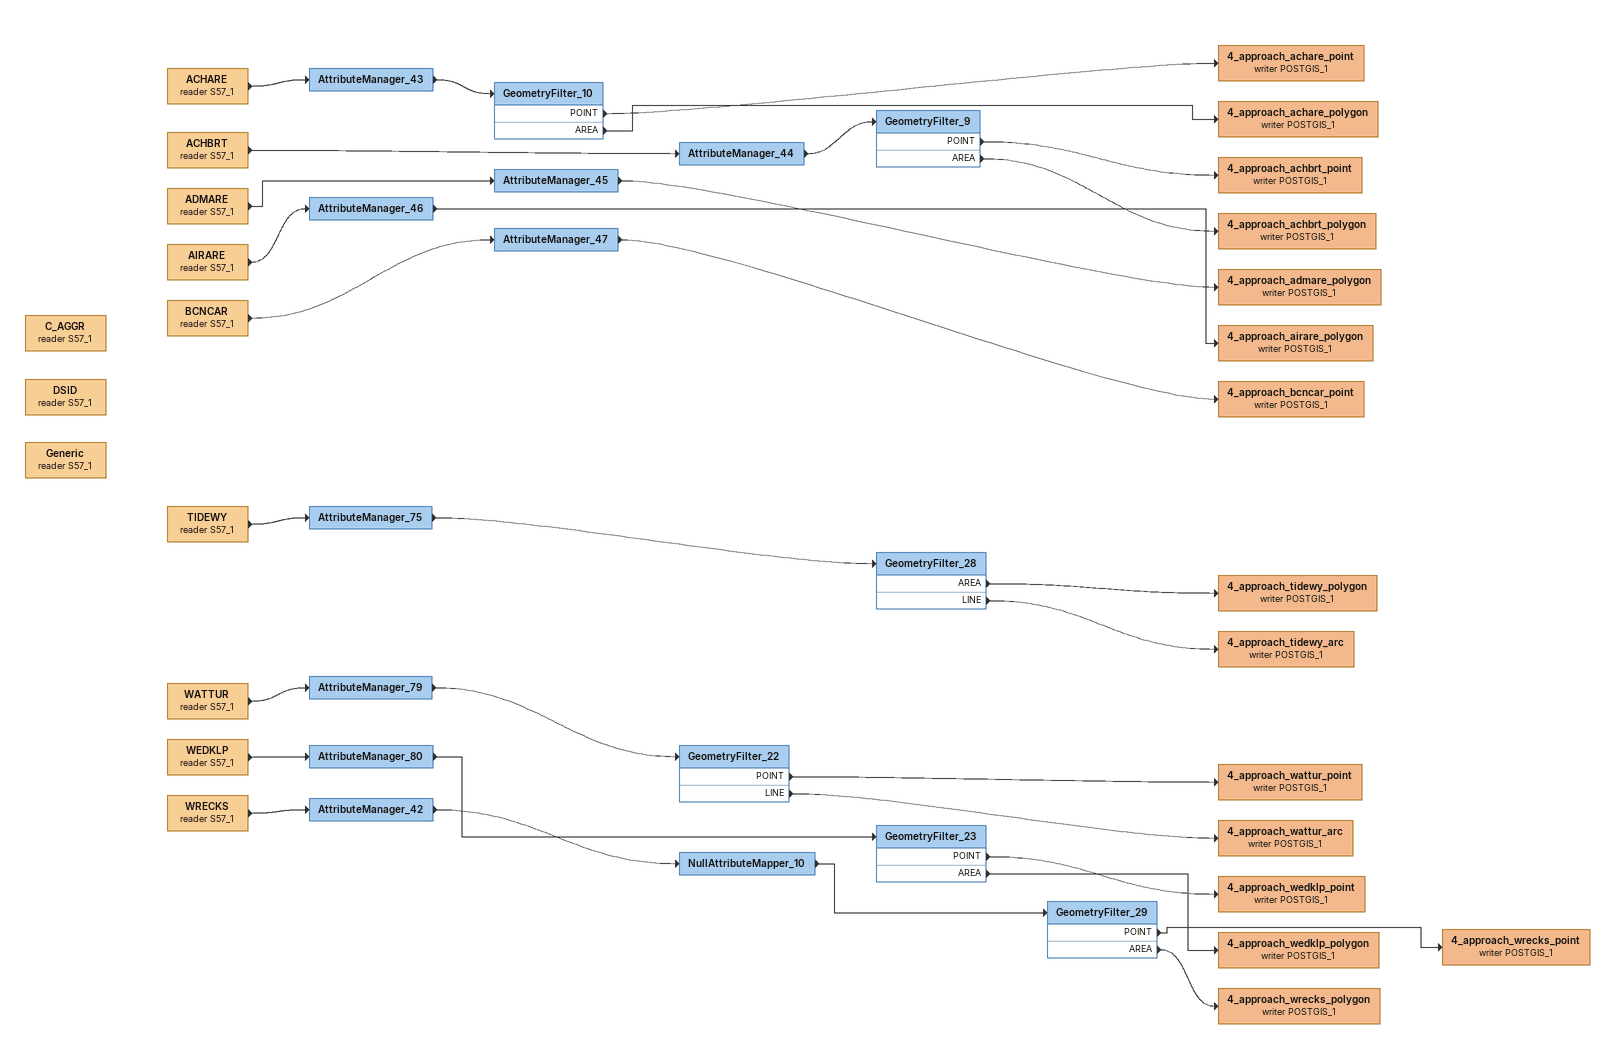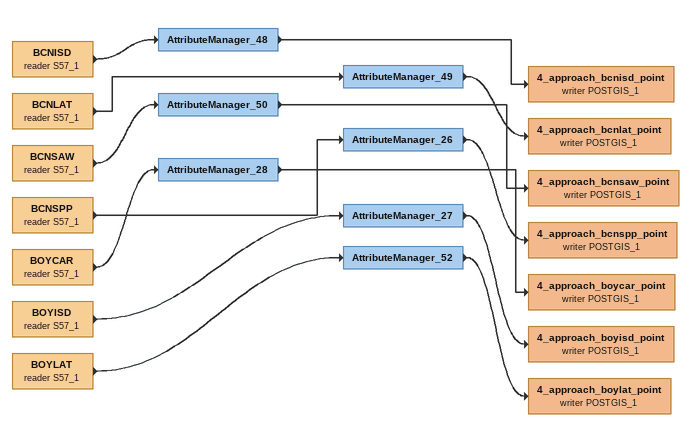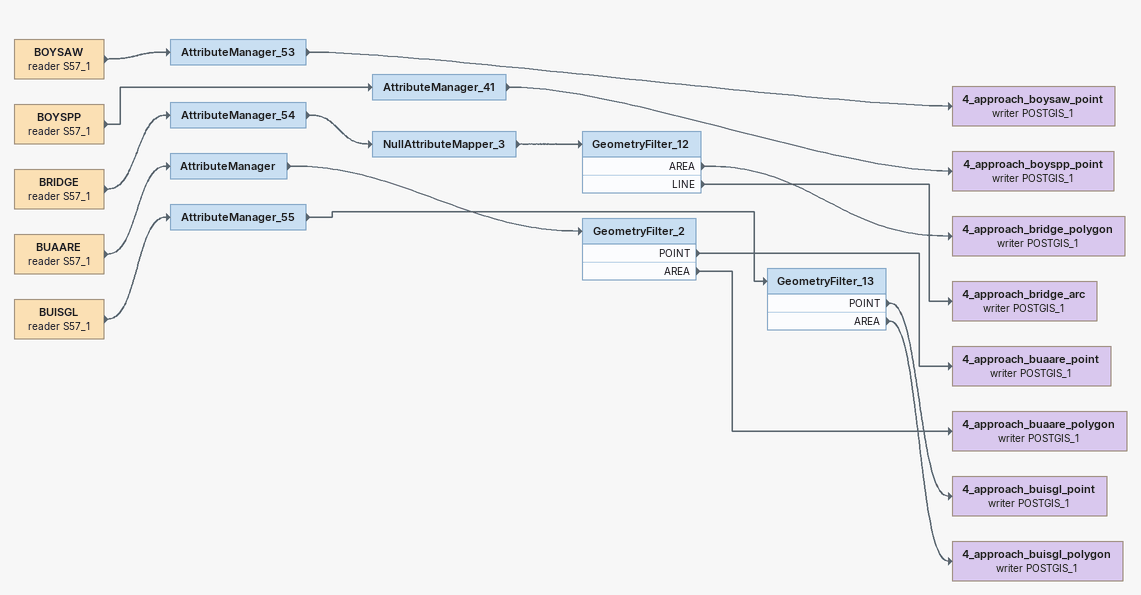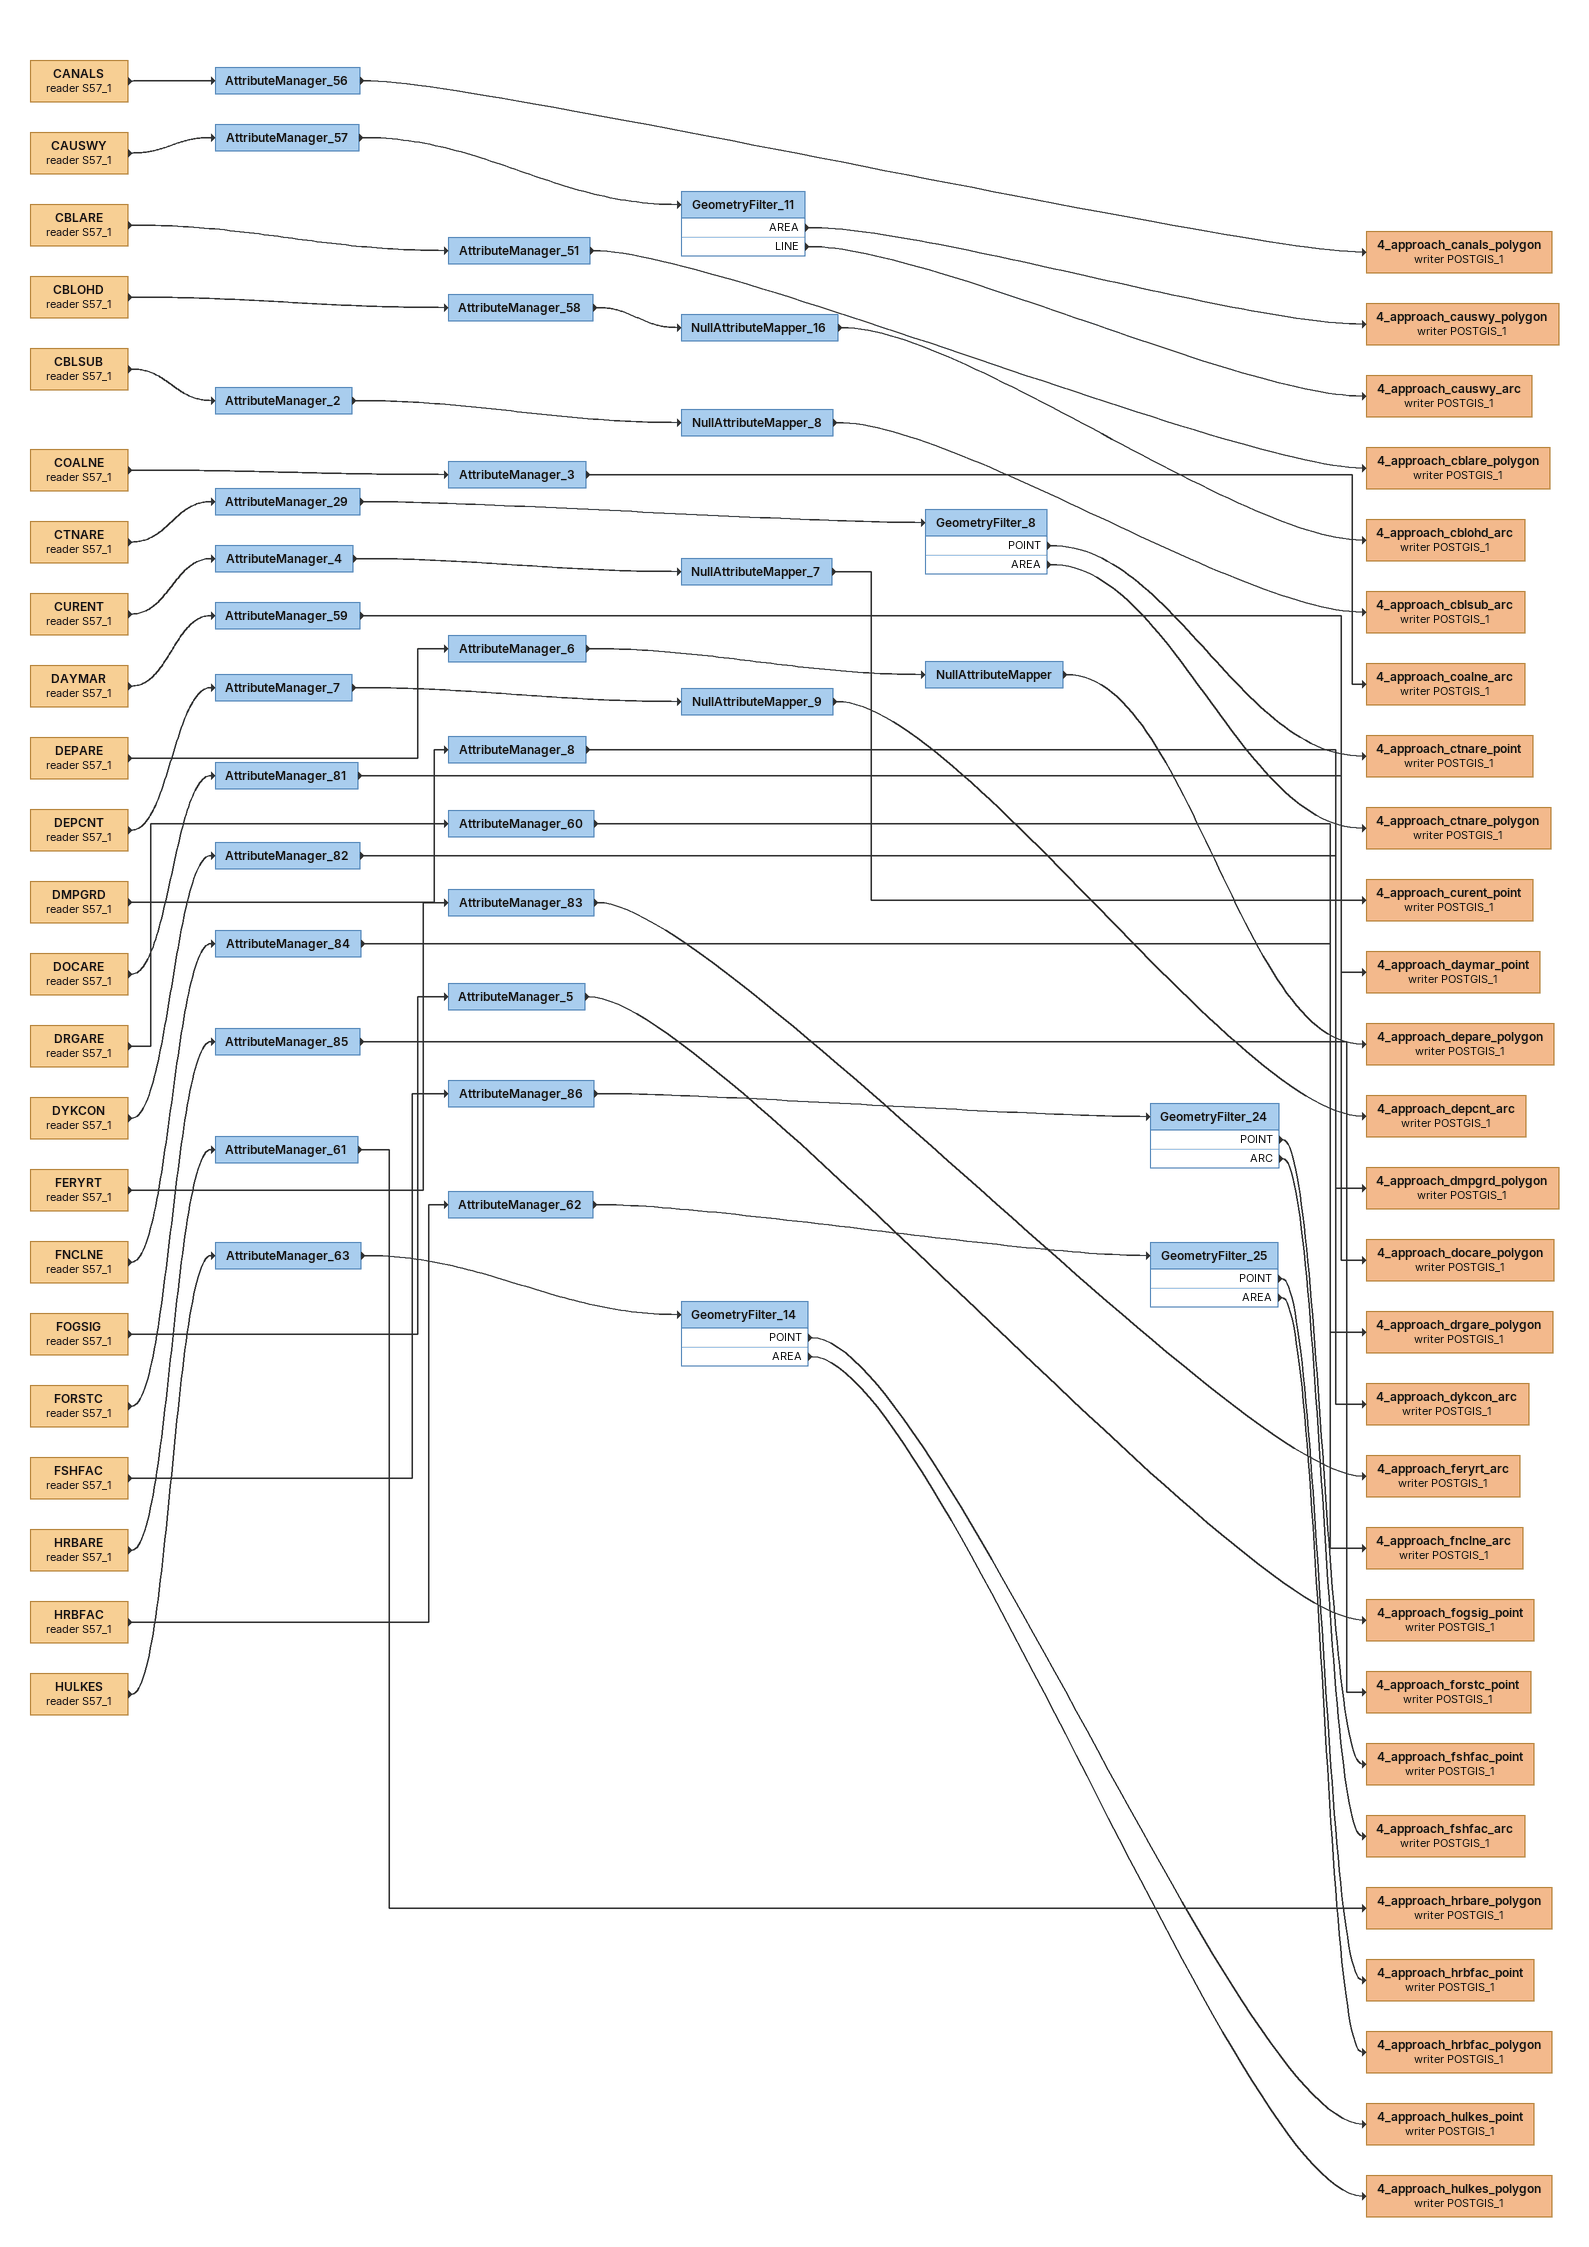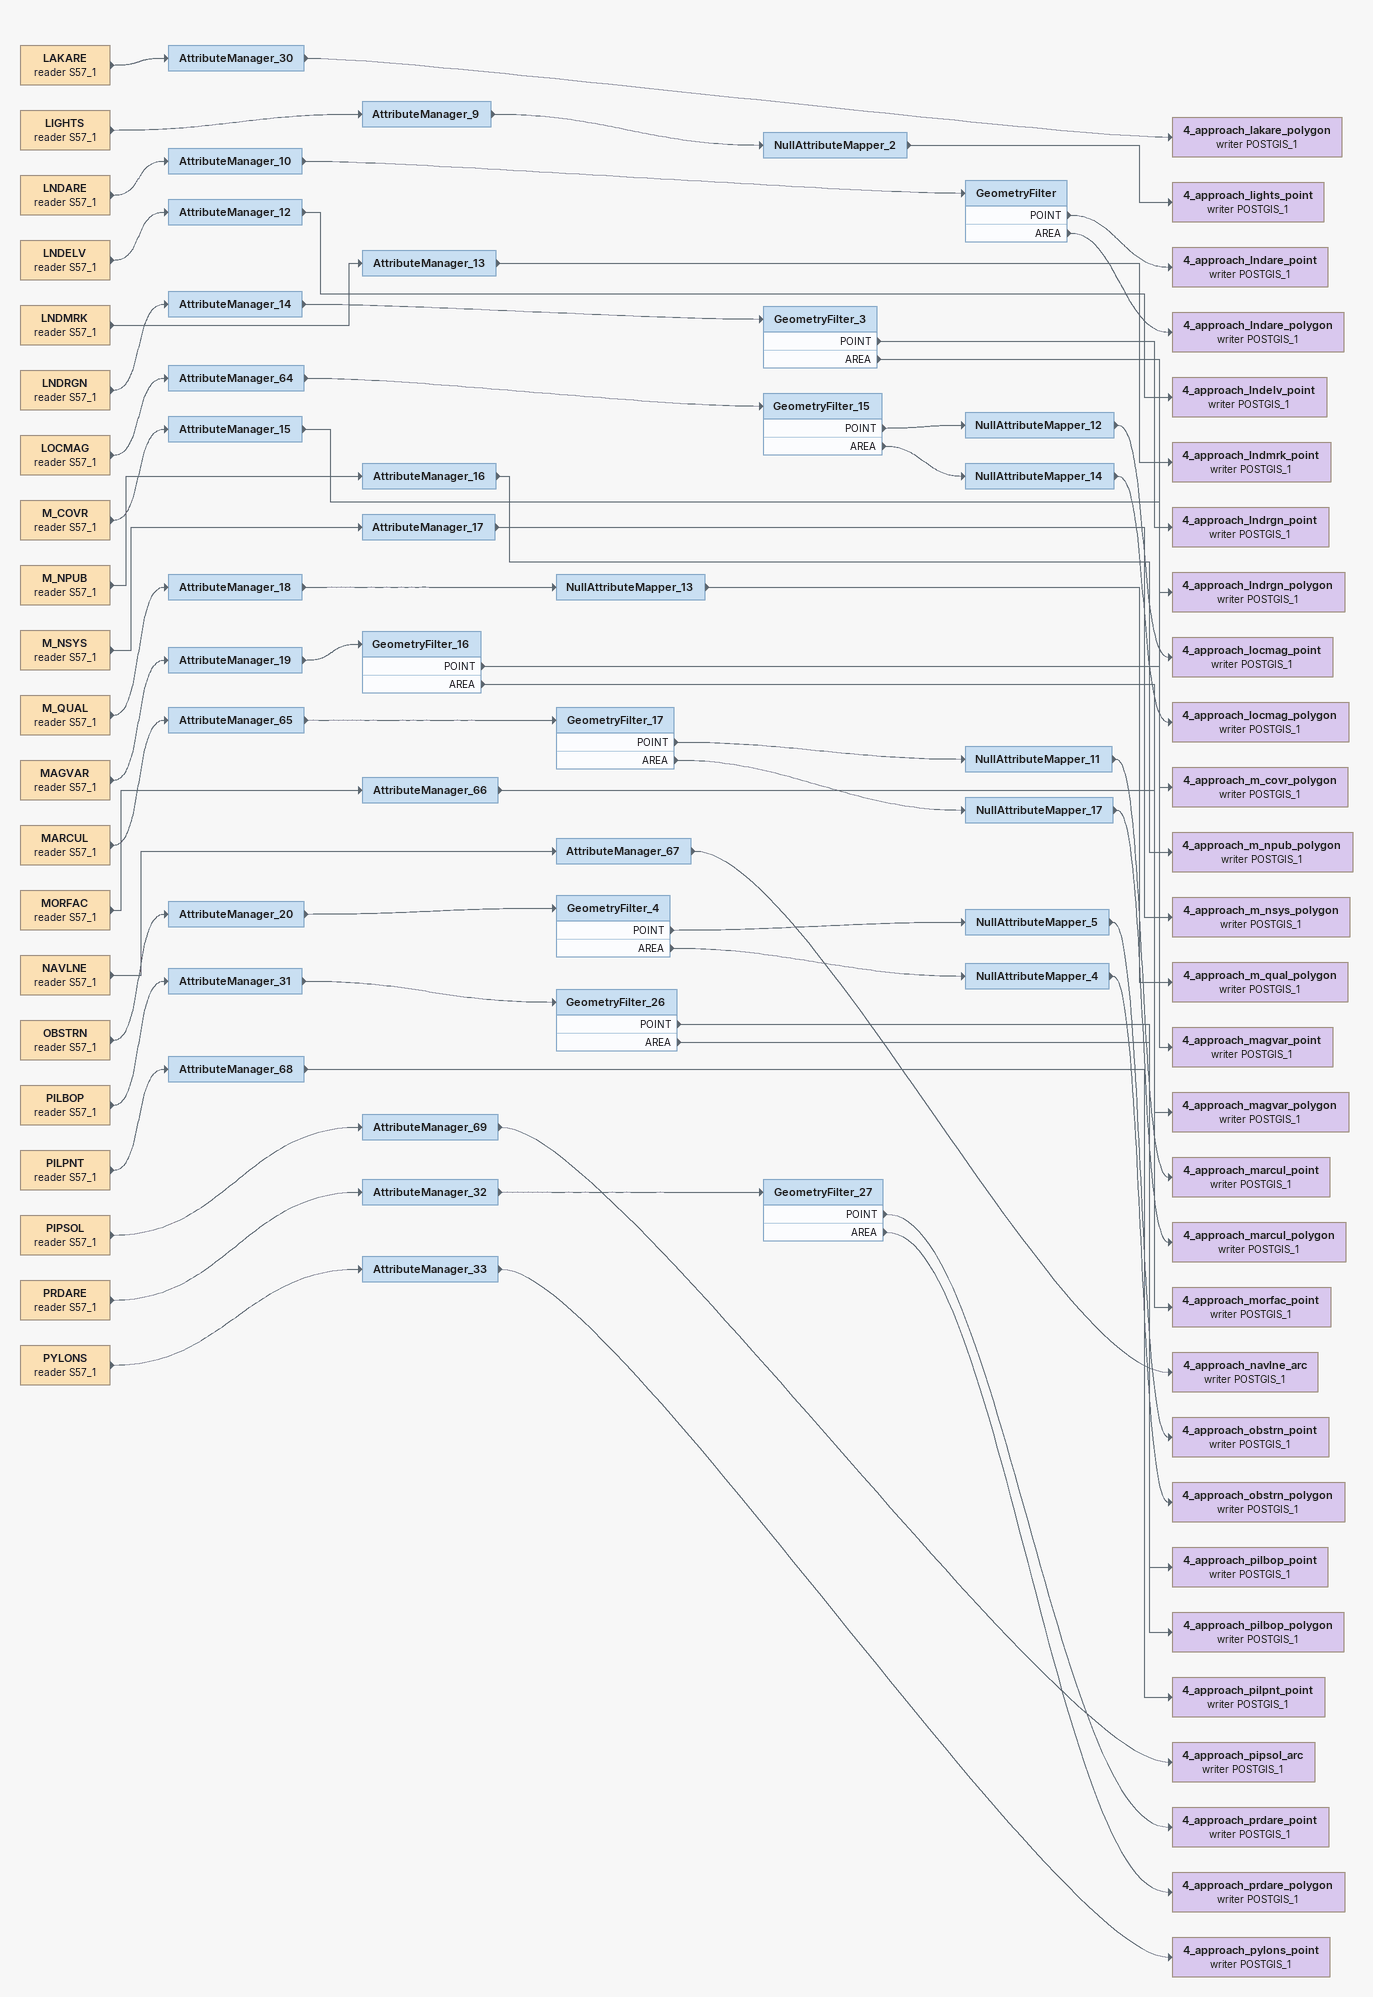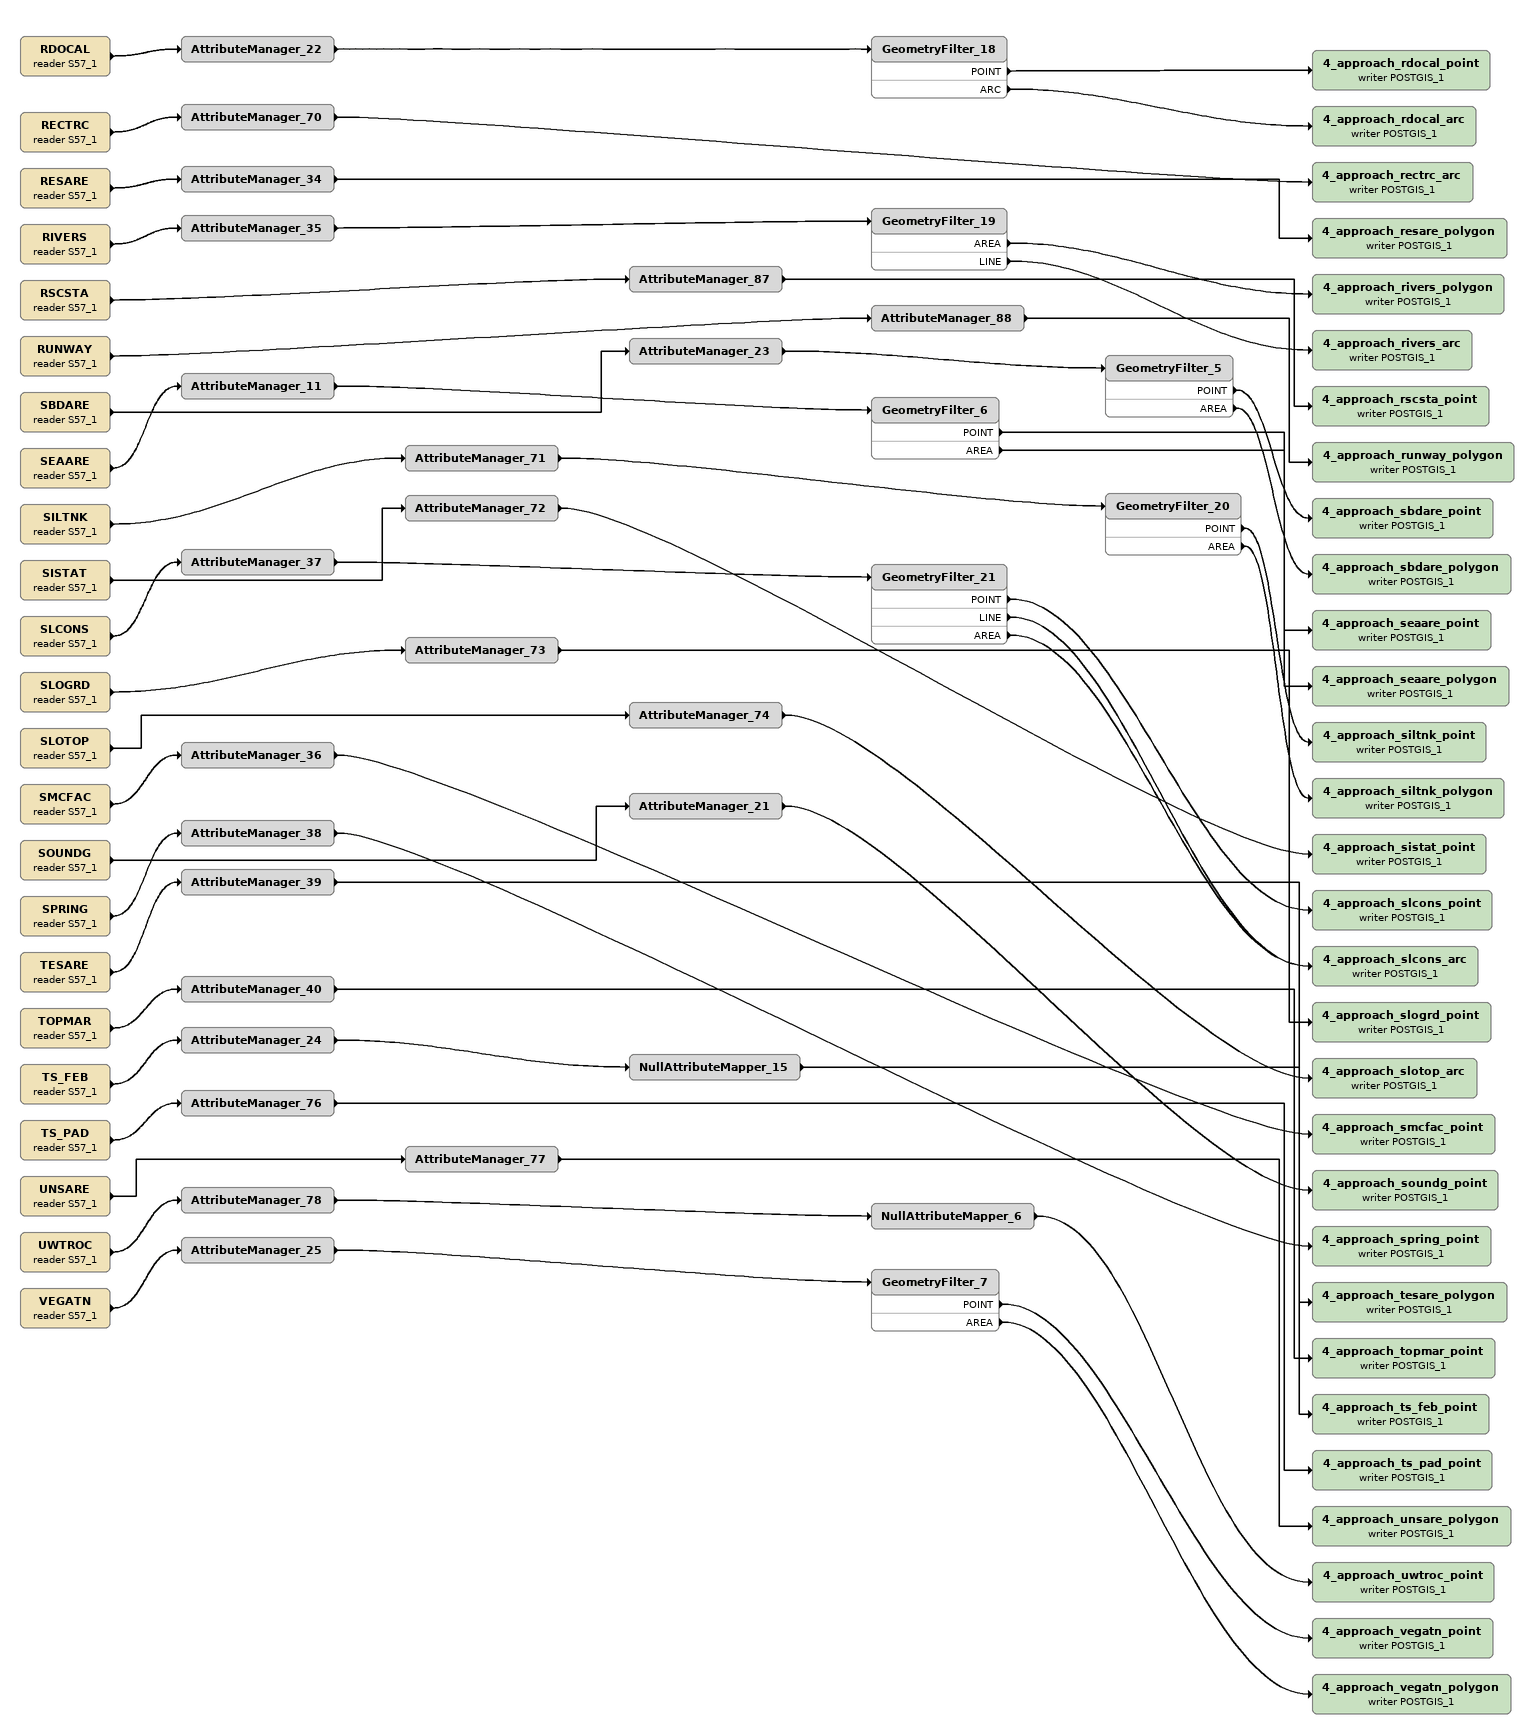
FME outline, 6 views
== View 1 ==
DSID (reader S57_1)
Generic (reader S57_1)
C_AGGR (reader S57_1)
TIDEWY (reader S57_1)
    -> AttributeManager_75
AttributeManager_75
    -> GeometryFilter_28
GeometryFilter_28
    AREA -> 4_approach_tidewy_polygon (writer POSTGIS_1)
    LINE -> 4_approach_tidewy_arc (writer POSTGIS_1)
4_approach_tidewy_polygon (writer POSTGIS_1)
4_approach_tidewy_arc (writer POSTGIS_1)
WATTUR (reader S57_1)
    -> AttributeManager_79
AttributeManager_79
    -> GeometryFilter_22
GeometryFilter_22
    POINT -> 4_approach_wattur_point (writer POSTGIS_1)
    LINE -> 4_approach_wattur_arc (writer POSTGIS_1)
4_approach_wattur_point (writer POSTGIS_1)
4_approach_wattur_arc (writer POSTGIS_1)
WEDKLP (reader S57_1)
    -> AttributeManager_80
AttributeManager_80
    -> GeometryFilter_23
GeometryFilter_23
    POINT -> 4_approach_wedklp_point (writer POSTGIS_1)
    AREA -> 4_approach_wedklp_polygon (writer POSTGIS_1)
4_approach_wedklp_point (writer POSTGIS_1)
4_approach_wedklp_polygon (writer POSTGIS_1)
WRECKS (reader S57_1)
    -> AttributeManager_42
AttributeManager_42
    -> NullAttributeMapper_10
NullAttributeMapper_10
    -> GeometryFilter_29
GeometryFilter_29
    POINT -> 4_approach_wrecks_point (writer POSTGIS_1)
    AREA -> 4_approach_wrecks_polygon (writer POSTGIS_1)
4_approach_wrecks_point (writer POSTGIS_1)
4_approach_wrecks_polygon (writer POSTGIS_1)
ACHARE (reader S57_1)
    -> AttributeManager_43
AttributeManager_43
    -> GeometryFilter_10
GeometryFilter_10
    POINT -> 4_approach_achare_point (writer POSTGIS_1)
    AREA -> 4_approach_achare_polygon (writer POSTGIS_1)
4_approach_achare_point (writer POSTGIS_1)
4_approach_achare_polygon (writer POSTGIS_1)
ACHBRT (reader S57_1)
    -> AttributeManager_44
AttributeManager_44
    -> GeometryFilter_9
GeometryFilter_9
    POINT -> 4_approach_achbrt_point (writer POSTGIS_1)
    AREA -> 4_approach_achbrt_polygon (writer POSTGIS_1)
4_approach_achbrt_point (writer POSTGIS_1)
4_approach_achbrt_polygon (writer POSTGIS_1)
ADMARE (reader S57_1)
    -> AttributeManager_45
AttributeManager_45
    -> 4_approach_admare_polygon (writer POSTGIS_1)
4_approach_admare_polygon (writer POSTGIS_1)
AIRARE (reader S57_1)
    -> AttributeManager_46
AttributeManager_46
    -> 4_approach_airare_polygon (writer POSTGIS_1)
4_approach_airare_polygon (writer POSTGIS_1)
BCNCAR (reader S57_1)
    -> AttributeManager_47
AttributeManager_47
    -> 4_approach_bcncar_point (writer POSTGIS_1)
4_approach_bcncar_point (writer POSTGIS_1)

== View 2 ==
BCNISD (reader S57_1)
    -> AttributeManager_48
AttributeManager_48
    -> 4_approach_bcnisd_point (writer POSTGIS_1)
4_approach_bcnisd_point (writer POSTGIS_1)
BCNLAT (reader S57_1)
    -> AttributeManager_49
AttributeManager_49
    -> 4_approach_bcnlat_point (writer POSTGIS_1)
4_approach_bcnlat_point (writer POSTGIS_1)
BCNSAW (reader S57_1)
    -> AttributeManager_50
AttributeManager_50
    -> 4_approach_bcnsaw_point (writer POSTGIS_1)
4_approach_bcnsaw_point (writer POSTGIS_1)
BCNSPP (reader S57_1)
    -> AttributeManager_26
AttributeManager_26
    -> 4_approach_bcnspp_point (writer POSTGIS_1)
4_approach_bcnspp_point (writer POSTGIS_1)
BOYCAR (reader S57_1)
    -> AttributeManager_28
AttributeManager_28
    -> 4_approach_boycar_point (writer POSTGIS_1)
4_approach_boycar_point (writer POSTGIS_1)
BOYISD (reader S57_1)
    -> AttributeManager_27
AttributeManager_27
    -> 4_approach_boyisd_point (writer POSTGIS_1)
4_approach_boyisd_point (writer POSTGIS_1)
BOYLAT (reader S57_1)
    -> AttributeManager_52
AttributeManager_52
    -> 4_approach_boylat_point (writer POSTGIS_1)
4_approach_boylat_point (writer POSTGIS_1)

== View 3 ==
BOYSAW (reader S57_1)
    -> AttributeManager_53
AttributeManager_53
    -> 4_approach_boysaw_point (writer POSTGIS_1)
4_approach_boysaw_point (writer POSTGIS_1)
BOYSPP (reader S57_1)
    -> AttributeManager_41
AttributeManager_41
    -> 4_approach_boyspp_point (writer POSTGIS_1)
4_approach_boyspp_point (writer POSTGIS_1)
BRIDGE (reader S57_1)
    -> AttributeManager_54
AttributeManager_54
    -> NullAttributeMapper_3
NullAttributeMapper_3
    -> GeometryFilter_12
GeometryFilter_12
    AREA -> 4_approach_bridge_polygon (writer POSTGIS_1)
    LINE -> 4_approach_bridge_arc (writer POSTGIS_1)
4_approach_bridge_polygon (writer POSTGIS_1)
4_approach_bridge_arc (writer POSTGIS_1)
BUAARE (reader S57_1)
    -> AttributeManager
AttributeManager
    -> GeometryFilter_2
GeometryFilter_2
    POINT -> 4_approach_buaare_point (writer POSTGIS_1)
    AREA -> 4_approach_buaare_polygon (writer POSTGIS_1)
4_approach_buaare_point (writer POSTGIS_1)
4_approach_buaare_polygon (writer POSTGIS_1)
BUISGL (reader S57_1)
    -> AttributeManager_55
AttributeManager_55
    -> GeometryFilter_13
GeometryFilter_13
    POINT -> 4_approach_buisgl_point (writer POSTGIS_1)
    AREA -> 4_approach_buisgl_polygon (writer POSTGIS_1)
4_approach_buisgl_point (writer POSTGIS_1)
4_approach_buisgl_polygon (writer POSTGIS_1)

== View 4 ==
CANALS (reader S57_1)
    -> AttributeManager_56
AttributeManager_56
    -> 4_approach_canals_polygon (writer POSTGIS_1)
4_approach_canals_polygon (writer POSTGIS_1)
CAUSWY (reader S57_1)
    -> AttributeManager_57
AttributeManager_57
    -> GeometryFilter_11
GeometryFilter_11
    AREA -> 4_approach_causwy_polygon (writer POSTGIS_1)
    LINE -> 4_approach_causwy_arc (writer POSTGIS_1)
4_approach_causwy_polygon (writer POSTGIS_1)
4_approach_causwy_arc (writer POSTGIS_1)
CBLARE (reader S57_1)
    -> AttributeManager_51
AttributeManager_51
    -> 4_approach_cblare_polygon (writer POSTGIS_1)
4_approach_cblare_polygon (writer POSTGIS_1)
CBLOHD (reader S57_1)
    -> AttributeManager_58
AttributeManager_58
    -> NullAttributeMapper_16
NullAttributeMapper_16
    -> 4_approach_cblohd_arc (writer POSTGIS_1)
4_approach_cblohd_arc (writer POSTGIS_1)
CBLSUB (reader S57_1)
    -> AttributeManager_2
AttributeManager_2
    -> NullAttributeMapper_8
NullAttributeMapper_8
    -> 4_approach_cblsub_arc (writer POSTGIS_1)
4_approach_cblsub_arc (writer POSTGIS_1)
COALNE (reader S57_1)
    -> AttributeManager_3
AttributeManager_3
    -> 4_approach_coalne_arc (writer POSTGIS_1)
4_approach_coalne_arc (writer POSTGIS_1)
CTNARE (reader S57_1)
    -> AttributeManager_29
AttributeManager_29
    -> GeometryFilter_8
GeometryFilter_8
    POINT -> 4_approach_ctnare_point (writer POSTGIS_1)
    AREA -> 4_approach_ctnare_polygon (writer POSTGIS_1)
4_approach_ctnare_point (writer POSTGIS_1)
4_approach_ctnare_polygon (writer POSTGIS_1)
CURENT (reader S57_1)
    -> AttributeManager_4
AttributeManager_4
    -> NullAttributeMapper_7
NullAttributeMapper_7
    -> 4_approach_curent_point (writer POSTGIS_1)
4_approach_curent_point (writer POSTGIS_1)
DAYMAR (reader S57_1)
    -> AttributeManager_59
AttributeManager_59
    -> 4_approach_daymar_point (writer POSTGIS_1)
4_approach_daymar_point (writer POSTGIS_1)
DEPARE (reader S57_1)
    -> AttributeManager_6
AttributeManager_6
    -> NullAttributeMapper
NullAttributeMapper
    -> 4_approach_depare_polygon (writer POSTGIS_1)
4_approach_depare_polygon (writer POSTGIS_1)
DEPCNT (reader S57_1)
    -> AttributeManager_7
AttributeManager_7
    -> NullAttributeMapper_9
NullAttributeMapper_9
    -> 4_approach_depcnt_arc (writer POSTGIS_1)
4_approach_depcnt_arc (writer POSTGIS_1)
DMPGRD (reader S57_1)
    -> AttributeManager_8
AttributeManager_8
    -> 4_approach_dmpgrd_polygon (writer POSTGIS_1)
4_approach_dmpgrd_polygon (writer POSTGIS_1)
DOCARE (reader S57_1)
    -> AttributeManager_81
AttributeManager_81
    -> 4_approach_docare_polygon (writer POSTGIS_1)
4_approach_docare_polygon (writer POSTGIS_1)
DRGARE (reader S57_1)
    -> AttributeManager_60
AttributeManager_60
    -> 4_approach_drgare_polygon (writer POSTGIS_1)
4_approach_drgare_polygon (writer POSTGIS_1)
DYKCON (reader S57_1)
    -> AttributeManager_82
AttributeManager_82
    -> 4_approach_dykcon_arc (writer POSTGIS_1)
4_approach_dykcon_arc (writer POSTGIS_1)
FERYRT (reader S57_1)
    -> AttributeManager_83
AttributeManager_83
    -> 4_approach_feryrt_arc (writer POSTGIS_1)
4_approach_feryrt_arc (writer POSTGIS_1)
FNCLNE (reader S57_1)
    -> AttributeManager_84
AttributeManager_84
    -> 4_approach_fnclne_arc (writer POSTGIS_1)
4_approach_fnclne_arc (writer POSTGIS_1)
FOGSIG (reader S57_1)
    -> AttributeManager_5
AttributeManager_5
    -> 4_approach_fogsig_point (writer POSTGIS_1)
4_approach_fogsig_point (writer POSTGIS_1)
FORSTC (reader S57_1)
    -> AttributeManager_85
AttributeManager_85
    -> 4_approach_forstc_point (writer POSTGIS_1)
4_approach_forstc_point (writer POSTGIS_1)
FSHFAC (reader S57_1)
    -> AttributeManager_86
AttributeManager_86
    -> GeometryFilter_24
GeometryFilter_24
    POINT -> 4_approach_fshfac_point (writer POSTGIS_1)
    ARC -> 4_approach_fshfac_arc (writer POSTGIS_1)
4_approach_fshfac_point (writer POSTGIS_1)
4_approach_fshfac_arc (writer POSTGIS_1)
HRBARE (reader S57_1)
    -> AttributeManager_61
AttributeManager_61
    -> 4_approach_hrbare_polygon (writer POSTGIS_1)
4_approach_hrbare_polygon (writer POSTGIS_1)
HRBFAC (reader S57_1)
    -> AttributeManager_62
AttributeManager_62
    -> GeometryFilter_25
GeometryFilter_25
    POINT -> 4_approach_hrbfac_point (writer POSTGIS_1)
    AREA -> 4_approach_hrbfac_polygon (writer POSTGIS_1)
4_approach_hrbfac_point (writer POSTGIS_1)
4_approach_hrbfac_polygon (writer POSTGIS_1)
HULKES (reader S57_1)
    -> AttributeManager_63
AttributeManager_63
    -> GeometryFilter_14
GeometryFilter_14
    POINT -> 4_approach_hulkes_point (writer POSTGIS_1)
    AREA -> 4_approach_hulkes_polygon (writer POSTGIS_1)
4_approach_hulkes_point (writer POSTGIS_1)
4_approach_hulkes_polygon (writer POSTGIS_1)

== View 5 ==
LAKARE (reader S57_1)
    -> AttributeManager_30
AttributeManager_30
    -> 4_approach_lakare_polygon (writer POSTGIS_1)
4_approach_lakare_polygon (writer POSTGIS_1)
LIGHTS (reader S57_1)
    -> AttributeManager_9
AttributeManager_9
    -> NullAttributeMapper_2
NullAttributeMapper_2
    -> 4_approach_lights_point (writer POSTGIS_1)
4_approach_lights_point (writer POSTGIS_1)
LNDARE (reader S57_1)
    -> AttributeManager_10
AttributeManager_10
    -> GeometryFilter
GeometryFilter
    POINT -> 4_approach_lndare_point (writer POSTGIS_1)
    AREA -> 4_approach_lndare_polygon (writer POSTGIS_1)
4_approach_lndare_point (writer POSTGIS_1)
4_approach_lndare_polygon (writer POSTGIS_1)
LNDELV (reader S57_1)
    -> AttributeManager_12
AttributeManager_12
    -> 4_approach_lndelv_point (writer POSTGIS_1)
4_approach_lndelv_point (writer POSTGIS_1)
LNDMRK (reader S57_1)
    -> AttributeManager_13
AttributeManager_13
    -> 4_approach_lndmrk_point (writer POSTGIS_1)
4_approach_lndmrk_point (writer POSTGIS_1)
LNDRGN (reader S57_1)
    -> AttributeManager_14
AttributeManager_14
    -> GeometryFilter_3
GeometryFilter_3
    POINT -> 4_approach_lndrgn_point (writer POSTGIS_1)
    AREA -> 4_approach_lndrgn_polygon (writer POSTGIS_1)
4_approach_lndrgn_point (writer POSTGIS_1)
4_approach_lndrgn_polygon (writer POSTGIS_1)
LOCMAG (reader S57_1)
    -> AttributeManager_64
AttributeManager_64
    -> GeometryFilter_15
GeometryFilter_15
    POINT -> NullAttributeMapper_12
    AREA -> NullAttributeMapper_14
NullAttributeMapper_12
    -> 4_approach_locmag_point (writer POSTGIS_1)
4_approach_locmag_point (writer POSTGIS_1)
NullAttributeMapper_14
    -> 4_approach_locmag_polygon (writer POSTGIS_1)
4_approach_locmag_polygon (writer POSTGIS_1)
M_COVR (reader S57_1)
    -> AttributeManager_15
AttributeManager_15
    -> 4_approach_m_covr_polygon (writer POSTGIS_1)
4_approach_m_covr_polygon (writer POSTGIS_1)
M_NPUB (reader S57_1)
    -> AttributeManager_16
AttributeManager_16
    -> 4_approach_m_npub_polygon (writer POSTGIS_1)
4_approach_m_npub_polygon (writer POSTGIS_1)
M_NSYS (reader S57_1)
    -> AttributeManager_17
AttributeManager_17
    -> 4_approach_m_nsys_polygon (writer POSTGIS_1)
4_approach_m_nsys_polygon (writer POSTGIS_1)
M_QUAL (reader S57_1)
    -> AttributeManager_18
AttributeManager_18
    -> NullAttributeMapper_13
NullAttributeMapper_13
    -> 4_approach_m_qual_polygon (writer POSTGIS_1)
4_approach_m_qual_polygon (writer POSTGIS_1)
MAGVAR (reader S57_1)
    -> AttributeManager_19
AttributeManager_19
    -> GeometryFilter_16
GeometryFilter_16
    POINT -> 4_approach_magvar_point (writer POSTGIS_1)
    AREA -> 4_approach_magvar_polygon (writer POSTGIS_1)
4_approach_magvar_point (writer POSTGIS_1)
4_approach_magvar_polygon (writer POSTGIS_1)
MARCUL (reader S57_1)
    -> AttributeManager_65
AttributeManager_65
    -> GeometryFilter_17
GeometryFilter_17
    POINT -> NullAttributeMapper_11
    AREA -> NullAttributeMapper_17
NullAttributeMapper_11
    -> 4_approach_marcul_point (writer POSTGIS_1)
4_approach_marcul_point (writer POSTGIS_1)
NullAttributeMapper_17
    -> 4_approach_marcul_polygon (writer POSTGIS_1)
4_approach_marcul_polygon (writer POSTGIS_1)
MORFAC (reader S57_1)
    -> AttributeManager_66
AttributeManager_66
    -> 4_approach_morfac_point (writer POSTGIS_1)
4_approach_morfac_point (writer POSTGIS_1)
NAVLNE (reader S57_1)
    -> AttributeManager_67
AttributeManager_67
    -> 4_approach_navlne_arc (writer POSTGIS_1)
4_approach_navlne_arc (writer POSTGIS_1)
OBSTRN (reader S57_1)
    -> AttributeManager_20
AttributeManager_20
    -> GeometryFilter_4
GeometryFilter_4
    POINT -> NullAttributeMapper_5
    AREA -> NullAttributeMapper_4
NullAttributeMapper_5
    -> 4_approach_obstrn_point (writer POSTGIS_1)
4_approach_obstrn_point (writer POSTGIS_1)
NullAttributeMapper_4
    -> 4_approach_obstrn_polygon (writer POSTGIS_1)
4_approach_obstrn_polygon (writer POSTGIS_1)
PILBOP (reader S57_1)
    -> AttributeManager_31
AttributeManager_31
    -> GeometryFilter_26
GeometryFilter_26
    POINT -> 4_approach_pilbop_point (writer POSTGIS_1)
    AREA -> 4_approach_pilbop_polygon (writer POSTGIS_1)
4_approach_pilbop_point (writer POSTGIS_1)
4_approach_pilbop_polygon (writer POSTGIS_1)
PILPNT (reader S57_1)
    -> AttributeManager_68
AttributeManager_68
    -> 4_approach_pilpnt_point (writer POSTGIS_1)
4_approach_pilpnt_point (writer POSTGIS_1)
PIPSOL (reader S57_1)
    -> AttributeManager_69
AttributeManager_69
    -> 4_approach_pipsol_arc (writer POSTGIS_1)
4_approach_pipsol_arc (writer POSTGIS_1)
PRDARE (reader S57_1)
    -> AttributeManager_32
AttributeManager_32
    -> GeometryFilter_27
GeometryFilter_27
    POINT -> 4_approach_prdare_point (writer POSTGIS_1)
    AREA -> 4_approach_prdare_polygon (writer POSTGIS_1)
4_approach_prdare_point (writer POSTGIS_1)
4_approach_prdare_polygon (writer POSTGIS_1)
PYLONS (reader S57_1)
    -> AttributeManager_33
AttributeManager_33
    -> 4_approach_pylons_point (writer POSTGIS_1)
4_approach_pylons_point (writer POSTGIS_1)

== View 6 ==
RDOCAL (reader S57_1)
    -> AttributeManager_22
AttributeManager_22
    -> GeometryFilter_18
GeometryFilter_18
    POINT -> 4_approach_rdocal_point (writer POSTGIS_1)
    ARC -> 4_approach_rdocal_arc (writer POSTGIS_1)
4_approach_rdocal_point (writer POSTGIS_1)
4_approach_rdocal_arc (writer POSTGIS_1)
RECTRC (reader S57_1)
    -> AttributeManager_70
AttributeManager_70
    -> 4_approach_rectrc_arc (writer POSTGIS_1)
4_approach_rectrc_arc (writer POSTGIS_1)
RESARE (reader S57_1)
    -> AttributeManager_34
AttributeManager_34
    -> 4_approach_resare_polygon (writer POSTGIS_1)
4_approach_resare_polygon (writer POSTGIS_1)
RIVERS (reader S57_1)
    -> AttributeManager_35
AttributeManager_35
    -> GeometryFilter_19
GeometryFilter_19
    AREA -> 4_approach_rivers_polygon (writer POSTGIS_1)
    LINE -> 4_approach_rivers_arc (writer POSTGIS_1)
4_approach_rivers_polygon (writer POSTGIS_1)
4_approach_rivers_arc (writer POSTGIS_1)
RSCSTA (reader S57_1)
    -> AttributeManager_87
AttributeManager_87
    -> 4_approach_rscsta_point (writer POSTGIS_1)
4_approach_rscsta_point (writer POSTGIS_1)
RUNWAY (reader S57_1)
    -> AttributeManager_88
AttributeManager_88
    -> 4_approach_runway_polygon (writer POSTGIS_1)
4_approach_runway_polygon (writer POSTGIS_1)
SBDARE (reader S57_1)
    -> AttributeManager_23
AttributeManager_23
    -> GeometryFilter_5
GeometryFilter_5
    POINT -> 4_approach_sbdare_point (writer POSTGIS_1)
    AREA -> 4_approach_sbdare_polygon (writer POSTGIS_1)
4_approach_sbdare_point (writer POSTGIS_1)
4_approach_sbdare_polygon (writer POSTGIS_1)
SEAARE (reader S57_1)
    -> AttributeManager_11
AttributeManager_11
    -> GeometryFilter_6
GeometryFilter_6
    POINT -> 4_approach_seaare_point (writer POSTGIS_1)
    AREA -> 4_approach_seaare_polygon (writer POSTGIS_1)
4_approach_seaare_point (writer POSTGIS_1)
4_approach_seaare_polygon (writer POSTGIS_1)
SILTNK (reader S57_1)
    -> AttributeManager_71
AttributeManager_71
    -> GeometryFilter_20
GeometryFilter_20
    POINT -> 4_approach_siltnk_point (writer POSTGIS_1)
    AREA -> 4_approach_siltnk_polygon (writer POSTGIS_1)
4_approach_siltnk_point (writer POSTGIS_1)
4_approach_siltnk_polygon (writer POSTGIS_1)
SISTAT (reader S57_1)
    -> AttributeManager_72
AttributeManager_72
    -> 4_approach_sistat_point (writer POSTGIS_1)
4_approach_sistat_point (writer POSTGIS_1)
SLCONS (reader S57_1)
    -> AttributeManager_37
AttributeManager_37
    -> GeometryFilter_21
GeometryFilter_21
    POINT -> 4_approach_slcons_point (writer POSTGIS_1)
    LINE -> 4_approach_slcons_arc (writer POSTGIS_1)
    AREA -> 4_approach_slcons_arc (writer POSTGIS_1)
4_approach_slcons_point (writer POSTGIS_1)
4_approach_slcons_arc (writer POSTGIS_1)
SLOGRD (reader S57_1)
    -> AttributeManager_73
AttributeManager_73
    -> 4_approach_slogrd_point (writer POSTGIS_1)
4_approach_slogrd_point (writer POSTGIS_1)
SLOTOP (reader S57_1)
    -> AttributeManager_74
AttributeManager_74
    -> 4_approach_slotop_arc (writer POSTGIS_1)
4_approach_slotop_arc (writer POSTGIS_1)
SMCFAC (reader S57_1)
    -> AttributeManager_36
AttributeManager_36
    -> 4_approach_smcfac_point (writer POSTGIS_1)
4_approach_smcfac_point (writer POSTGIS_1)
SOUNDG (reader S57_1)
    -> AttributeManager_21
AttributeManager_21
    -> 4_approach_soundg_point (writer POSTGIS_1)
4_approach_soundg_point (writer POSTGIS_1)
SPRING (reader S57_1)
    -> AttributeManager_38
AttributeManager_38
    -> 4_approach_spring_point (writer POSTGIS_1)
4_approach_spring_point (writer POSTGIS_1)
TESARE (reader S57_1)
    -> AttributeManager_39
AttributeManager_39
    -> 4_approach_tesare_polygon (writer POSTGIS_1)
4_approach_tesare_polygon (writer POSTGIS_1)
TOPMAR (reader S57_1)
    -> AttributeManager_40
AttributeManager_40
    -> 4_approach_topmar_point (writer POSTGIS_1)
4_approach_topmar_point (writer POSTGIS_1)
TS_FEB (reader S57_1)
    -> AttributeManager_24
AttributeManager_24
    -> NullAttributeMapper_15
NullAttributeMapper_15
    -> 4_approach_ts_feb_point (writer POSTGIS_1)
4_approach_ts_feb_point (writer POSTGIS_1)
TS_PAD (reader S57_1)
    -> AttributeManager_76
AttributeManager_76
    -> 4_approach_ts_pad_point (writer POSTGIS_1)
4_approach_ts_pad_point (writer POSTGIS_1)
UNSARE (reader S57_1)
    -> AttributeManager_77
AttributeManager_77
    -> 4_approach_unsare_polygon (writer POSTGIS_1)
4_approach_unsare_polygon (writer POSTGIS_1)
UWTROC (reader S57_1)
    -> AttributeManager_78
AttributeManager_78
    -> NullAttributeMapper_6
NullAttributeMapper_6
    -> 4_approach_uwtroc_point (writer POSTGIS_1)
4_approach_uwtroc_point (writer POSTGIS_1)
VEGATN (reader S57_1)
    -> AttributeManager_25
AttributeManager_25
    -> GeometryFilter_7
GeometryFilter_7
    POINT -> 4_approach_vegatn_point (writer POSTGIS_1)
    AREA -> 4_approach_vegatn_polygon (writer POSTGIS_1)
4_approach_vegatn_point (writer POSTGIS_1)
4_approach_vegatn_polygon (writer POSTGIS_1)
